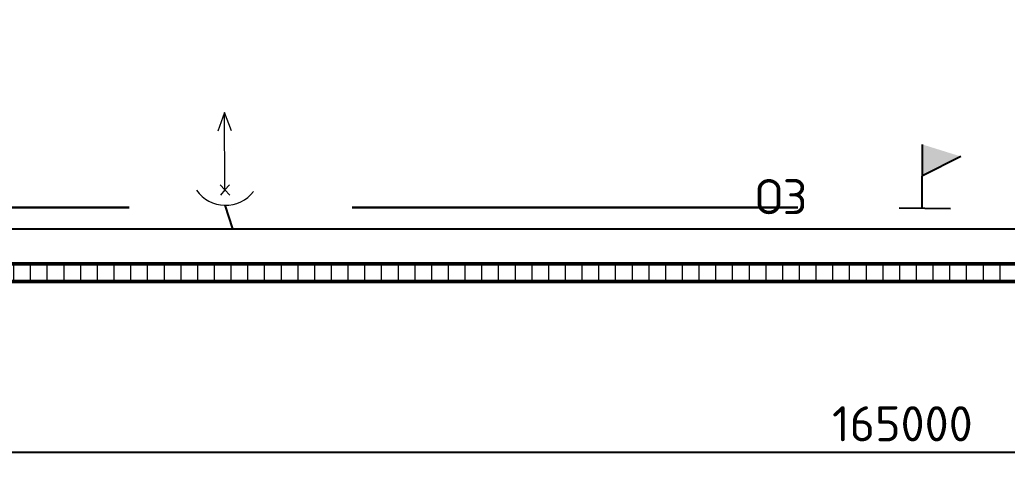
# Model space of a CAD drawing. Header units: millimetres. Extents: x -782 to 10910, y 3841 to 13237.
# Drawn here: x -531.6 to -475.4, y 4421.6 to 4447.5 of the extents above; entities that cross this region are included whole.
import ezdxf

# ---------------------------------------------------------------- set-up
doc = ezdxf.new("R2010")
doc.units = ezdxf.units.MM
doc.linetypes.add('штриховая2', pattern=[9.524999999999999, 6.349999999999999, -3.174999999999999])
doc.layers.add('1', color=7, linetype='Continuous')
doc.layers.add('красный', color=1, linetype='Continuous', lineweight=30)
doc.layers.add('Тонкая 0.3', color=140, linetype='Continuous', lineweight=25)
doc.styles.add('2.5', font='isocpeur.ttf', dxfattribs={"height": 2})
doc.styles.add('Isocpeur', font='isocpeur.ttf')
doc.dimstyles.new('М500 стройгенп', dxfattribs={"dimtxt": 2, "dimasz": 2, "dimexe": 1.25, "dimexo": 0.625, "dimtad": 1, "dimlfac": 500, "dimtxsty": '2.5', "dimblk": 'ARCHTICK', "dimcen": 2.5, "dimadec": 0, "dimazin": 0, "dimtfac": 1, "dimtmove": 0, "dimatfit": 3, "dimfxl": 1, "dimarcsym": 0})

# ---------------------------------------------------------------- blocks, each defined once
blk = doc.blocks.new('_ArchTick')
at = {"color": 0, "linetype": 'ByBlock', "const_width": 0.15}
blk.add_lwpolyline([(-0.5, -0.5), (0.5, 0.5)], dxfattribs=at)
blk = doc.blocks.new('*D64')
at = {"color": 0, "lineweight": -2, "transparency": 16777216}
for p, q in [((-644.9461032466988, 4431.968296754376), (-644.9461032466988, 4421.607434472675)), ((-313.3534659884544, 4431.968296754378), (-313.3534659884544, 4421.607434472675)), ((-644.9461032466988, 4422.857434472675), (-313.3534659884544, 4422.857434472675))]:
    blk.add_line(p, q, dxfattribs=at)
at = {"layer": 'Defpoints', "color": 0, "lineweight": 20, "transparency": 16777216}
for p in [(-644.9461032466988, 4432.593296754376), (-313.3534659884544, 4432.593296754378), (-313.3534659884544, 4422.857434472675)]:
    blk.add_point(p, dxfattribs=at)
at = {"color": 0, "lineweight": -2, "transparency": 16777216, "xscale": 2, "yscale": 2, "zscale": 2, "rotation": 180}
blk.add_blockref('_ArchTick', (-644.9461032466988, 4422.857434472675), dxfattribs=at)
at = {"color": 0, "lineweight": -2, "transparency": 16777216, "xscale": 2, "yscale": 2, "zscale": 2}
blk.add_blockref('_ArchTick', (-313.3534659884544, 4422.857434472675), dxfattribs=at)
at = {"color": 0, "lineweight": 20, "transparency": 16777216, "insert": (-481.3426021138325, 4424.482434472675), "char_height": 2, "attachment_point": 5, "style": '2.5'}
blk.add_mtext('165000', dxfattribs=at)

msp = doc.modelspace()

# ---------------------------------------------------------------- hatches: boundary and pattern name
at = {"lineweight": 20}
h = msp.add_hatch(dxfattribs=at)
h.set_pattern_fill('ANSI31', color=256, scale=0.3, angle=45)
h.set_pattern_definition([(90, (-2824.641009548097, 1373.797206968949), (-0.9524999999999999, 1.665334536937735e-16), [])])
h.paths.add_polyline_path([(-313.3534659884535, 4706.536249929312), (-314.3534659884535, 4706.536249929312), (-644.9461032466984, 4706.536249929312), (-643.9461032466988, 4705.536249929311), (-314.3534659884535, 4705.536249929312)])
h.paths.add_polyline_path([(-314.3534659884535, 4433.593296754378), (-643.9461032466988, 4433.593296754378), (-644.9461032466988, 4432.593296754376), (-313.3534659884544, 4432.593296754378)])
at = {"layer": 'Тонкая 0.3', "ltscale": 5}
msp.add_hatch(color=7, dxfattribs=at).paths.add_polyline_path([(-480.1896848268898, 4440.389782476701), (-480.2034126699491, 4438.598595333377), (-478.016262931068, 4439.711827685053)])

# ---------------------------------------------------------------- linework, layer by layer
at = {"linetype": 'штриховая2', "lineweight": 30, "ltscale": 4}
msp.add_line((-588.8957088987518, 4436.807408190056), (-388.9461032466988, 4436.807408190056), dxfattribs=at)
at = {"color": 1, "lineweight": 25}
for p, q in [((-519.9576756150782, 4436.927998199188), (-519.5147334470475, 4435.593293421044)), ((-614.3930483779022, 4435.593293421044), (-363.2543224828587, 4435.593293421045))]:
    msp.add_line(p, q, dxfattribs=at)
at = {"lineweight": 50}
msp.add_line((-313.3534659884544, 4432.593296754378), (-644.9461032466988, 4432.593296754376), dxfattribs=at)
msp.add_lwpolyline([(-314.3534659884535, 4456.807408190056), (-314.3534659884535, 4433.593296754378), (-643.9461032466988, 4433.593296754378), (-643.9461032466988, 4705.536249929311), (-314.3534659884535, 4705.536249929312), (-314.3534659884535, 4680.807408190056)], dxfattribs=at)
at = {"layer": 'красный', "color": 1, "lineweight": 20}
for p, q in [((-519.9810161382288, 4442.21484116251), (-520.3469396722753, 4441.155885918825)), ((-519.5696012158951, 4441.162171333382), (-519.9810161382288, 4442.21484116251)), ((-519.9453589214295, 4437.804992668983), (-519.9810161382288, 4442.21484116251)), ((-519.9453589214295, 4437.804992668983), (-520.21374849824, 4438.098839762468)), ((-519.9453589214295, 4437.804992668983), (-520.2089617302076, 4437.50684398376)), ((-519.9453589214295, 4437.804992668983), (-519.6817561126654, 4438.103141354164)), ((-519.9453589214295, 4437.804992668983), (-519.6769693446299, 4437.511145575544))]:
    msp.add_line(p, q, dxfattribs=at)
msp.add_arc((-519.9177827472558, 4438.946671914545), 2.019067856704793, 215.2743623709217, 322.4613831686625, dxfattribs=at)
at = {"layer": 'Тонкая 0.3', "color": 7, "ltscale": 5}
for p, q in [((-480.2171405130066, 4436.807408190056), (-480.1896848268893, 4440.389782476702)), ((-478.0162629310676, 4439.711827685055), (-480.2034126699491, 4438.598595333378)), ((-481.5349360504524, 4436.777305493113), (-478.5999997690137, 4436.75481183866))]:
    msp.add_line(p, q, dxfattribs=at)

# ---------------------------------------------------------------- texts
at = {"layer": '1', "insert": (-489.7256713292109, 4438.418957476337), "char_height": 2, "width": 335.5199764857193, "attachment_point": 1, "style": 'Isocpeur'}
msp.add_mtext('ОЗ', dxfattribs=at)

# ---------------------------------------------------------------- dimensions: what is measured, and where the dimension line sits
at = {"lineweight": 20}
dim = msp.add_linear_dim(base=(-313.3534659884544, 4422.857434472675), p1=(-644.9461032466988, 4432.593296754376), p2=(-313.3534659884544, 4432.593296754378), text='165000', dimstyle='М500 стройгенп', dxfattribs=at)
dim.commit()
dim.dimension.update_dxf_attribs({"geometry": '*D64', "text_midpoint": (-481.3426021138325, 4422.857434472675), "dimtype": 160})

doc.saveas('drawing.dxf')
